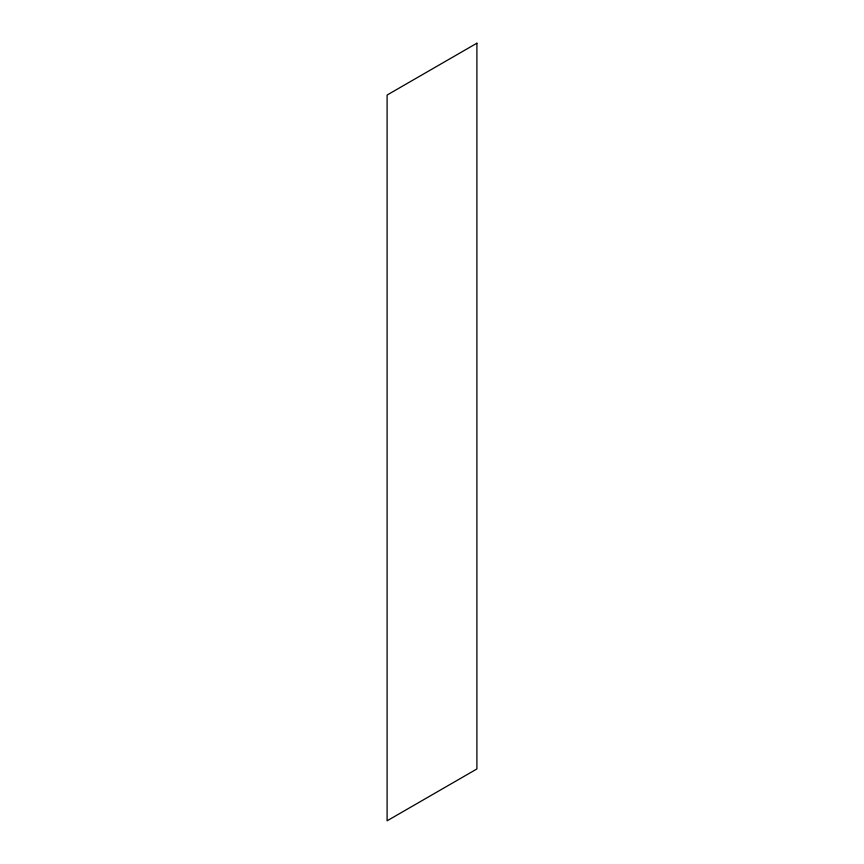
<?xml version="1.0" encoding="UTF-8"?>
<svg xmlns="http://www.w3.org/2000/svg" width="864" height="864" viewBox="0 0 864 864"><rect width="100%" height="100%" fill="white"/><g stroke="black" fill="none" stroke-linecap="round" stroke-linejoin="round"><path stroke-width="1.3" d="M476.896 43.2L387.104 95.04L387.104 820.8L476.896 768.96L476.896 43.2"/></g></svg>
